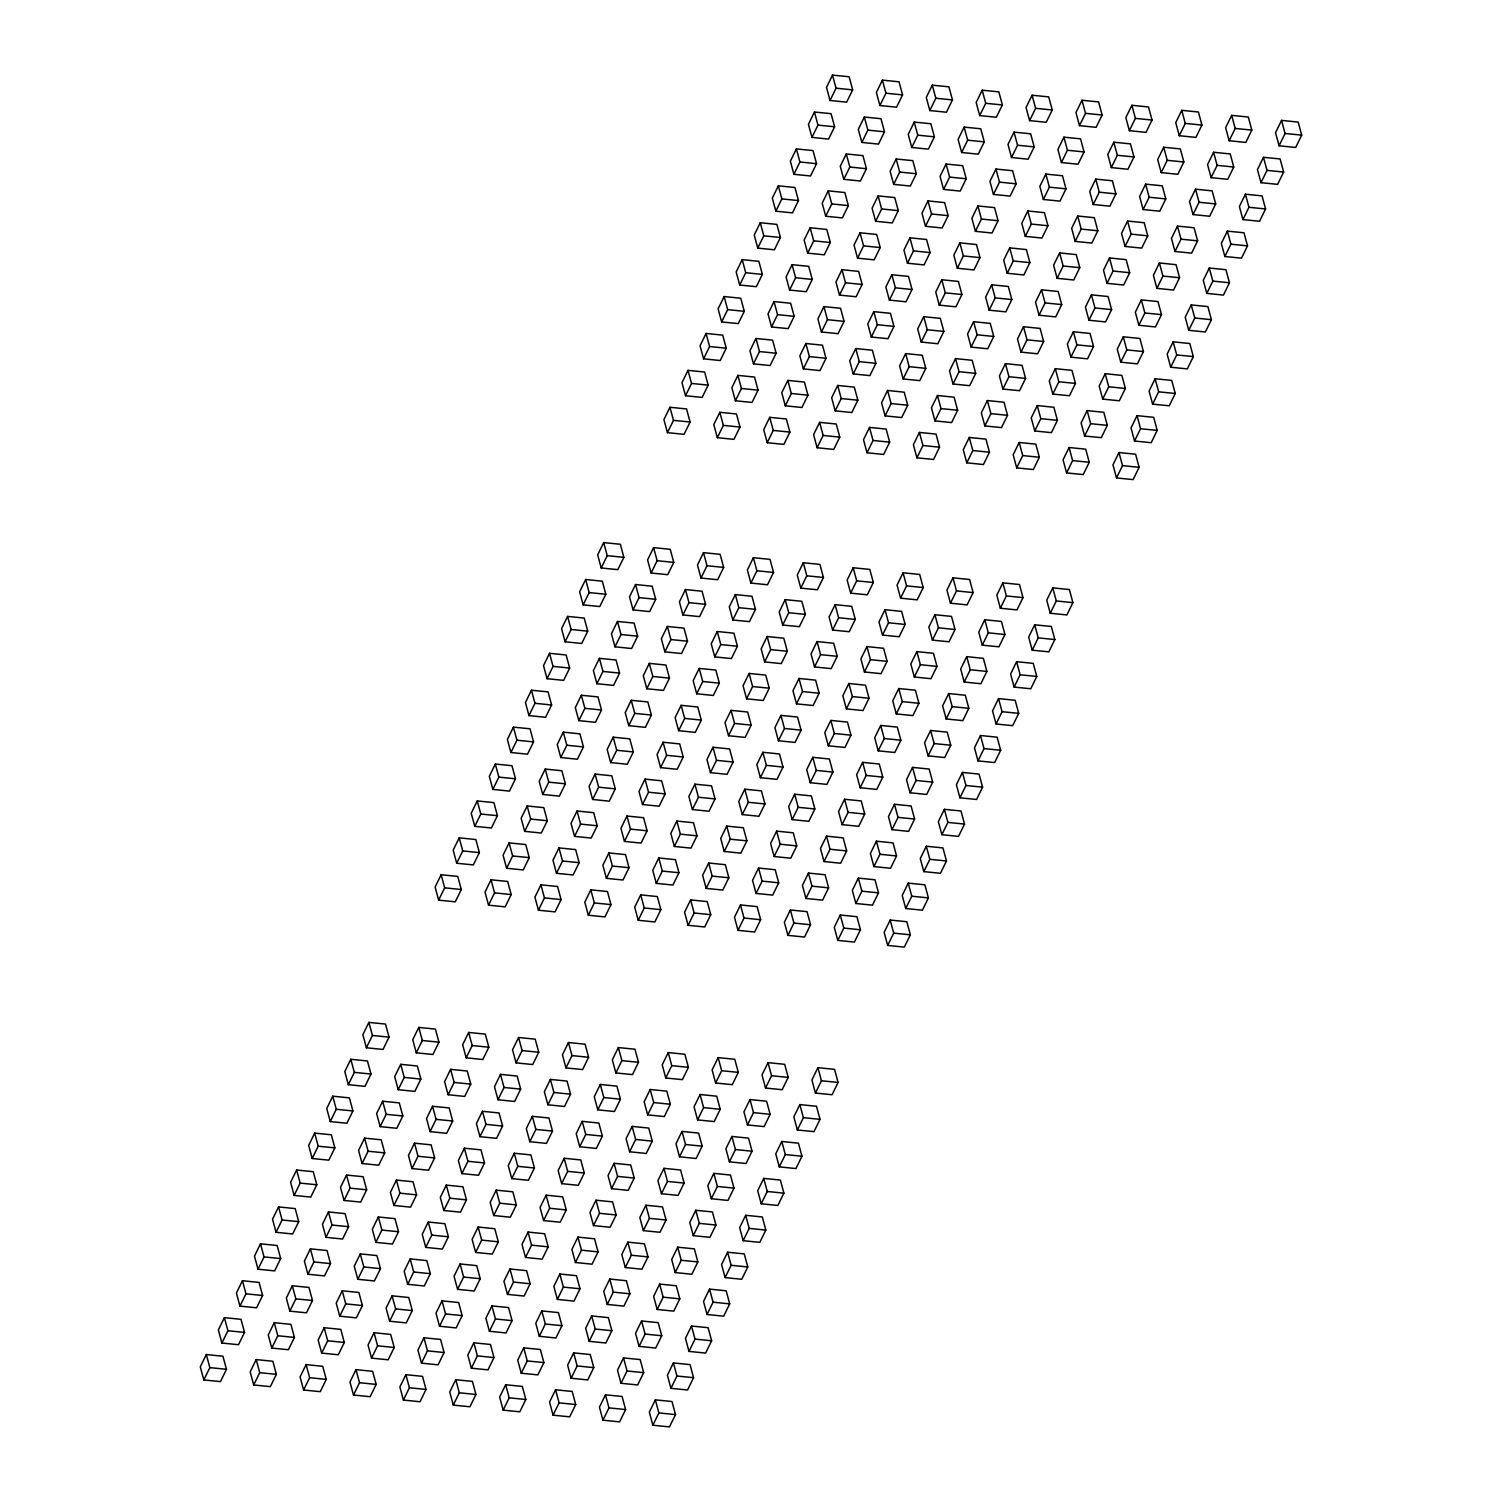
<?xml version="1.0" encoding="UTF-8"?>
<svg xmlns="http://www.w3.org/2000/svg" width="1502" height="1502" viewBox="0 0 1502 1502"><rect width="100%" height="100%" fill="white"/><g stroke="black" fill="none" stroke-linecap="round" stroke-linejoin="round"><path stroke-width="1.5" d="M206.318 1354.541L200.292 1366.858L203.821 1379.925L220.456 1381.615L226.464 1369.298L222.934 1356.231L206.318 1354.541L209.848 1367.627L203.821 1379.925M224.38 1317.648L218.353 1329.946L221.883 1343.032L238.518 1344.703L244.544 1332.405L241.015 1319.319L224.38 1317.648L227.91 1330.716L221.883 1343.032M242.442 1280.737L236.415 1293.034L239.944 1306.12L256.579 1307.791L262.606 1295.494L259.076 1282.408L242.442 1280.737L245.971 1293.823L239.944 1306.12M260.503 1243.825L254.476 1256.123L258.006 1269.209L274.641 1270.88L280.667 1258.582L277.138 1245.496L260.503 1243.825L264.033 1256.911L258.006 1269.209M278.565 1206.913L272.538 1219.23L276.068 1232.297L292.702 1233.987L298.729 1221.67L295.199 1208.603L278.565 1206.913L282.094 1219.999L276.068 1232.297M296.626 1170.02L290.599 1182.318L294.129 1195.404L310.764 1197.075L316.791 1184.778L313.261 1171.691L296.626 1170.02L300.156 1183.088L294.129 1195.404M314.688 1133.109L308.68 1145.406L312.209 1158.493L328.825 1160.164L334.852 1147.866L331.322 1134.78L314.688 1133.109L318.217 1146.195L312.209 1158.493M332.749 1096.197L326.741 1108.495L330.271 1121.581L346.887 1123.252L352.914 1110.954L349.384 1097.868L332.749 1096.197L336.279 1109.283L330.271 1121.581M350.811 1059.285L344.803 1071.602L348.333 1084.669L364.967 1086.359L370.975 1074.043L367.446 1060.975L350.811 1059.285L354.341 1072.372L348.333 1084.669M368.891 1022.393L362.864 1034.69L366.394 1047.776L383.029 1049.447L389.037 1037.15L385.507 1024.064L368.891 1022.393L372.421 1035.46L366.394 1047.776M441.137 874.746L435.111 887.062L438.64 900.149L455.275 901.82L461.302 889.522L457.772 876.436L441.137 874.746L444.667 887.832L438.64 900.149M459.199 837.853L453.172 850.151L456.702 863.237L473.337 864.908L479.363 852.61L475.834 839.524L459.199 837.853L462.729 850.921L456.702 863.237M477.26 800.942L471.234 813.239L474.763 826.325L491.398 827.996L497.425 815.699L493.895 802.612L477.26 800.942L480.79 814.028L474.763 826.325M495.322 764.03L489.314 776.327L492.844 789.414L509.46 791.103L515.486 778.787L511.957 765.72L495.322 764.03L498.852 777.116L492.844 789.414M513.384 727.118L507.376 739.435L510.905 752.502L527.521 754.192L533.548 741.894L530.018 728.808L513.384 727.118L516.913 740.204L510.905 752.502M531.445 690.225L525.437 702.523L528.967 715.609L545.601 717.28L551.61 704.982L548.08 691.896L531.445 690.225L534.975 703.293L528.967 715.609M549.525 653.314L543.499 665.611L547.028 678.697L563.663 680.368L569.671 668.071L566.141 654.985L549.525 653.314L553.055 666.4L547.028 678.697M567.587 616.402L561.56 628.7L565.09 641.786L581.725 643.476L587.751 631.159L584.203 618.073L567.587 616.402L571.117 629.488L565.09 641.786M585.649 579.49L579.622 591.807L583.152 604.874L599.786 606.564L605.813 594.266L602.283 581.18L585.649 579.49L589.178 592.577L583.152 604.874M603.71 542.597L597.683 554.895L601.213 567.981L617.848 569.652L623.874 557.355L620.345 544.268L603.71 542.597L607.24 555.665L601.213 567.981M669.948 407.267L663.922 419.565L667.451 432.651L684.086 434.322L690.094 422.024L686.564 408.938L669.948 407.267L673.478 420.353L667.451 432.651M688.01 370.356L681.983 382.653L685.513 395.739L702.147 397.41L708.174 385.113L704.645 372.027L688.01 370.356L691.54 383.442L685.513 395.739M706.071 333.444L700.045 345.76L703.574 358.828L720.209 360.518L726.236 348.201L722.706 335.134L706.071 333.444L709.601 346.53L703.574 358.828M724.133 296.551L718.106 308.849L721.636 321.935L738.271 323.606L744.297 311.308L740.768 298.222L724.133 296.551L727.663 309.619L721.636 321.935M742.195 259.639L736.168 271.937L739.697 285.023L756.332 286.694L762.359 274.397L758.829 261.31L742.195 259.639L745.724 272.726L739.697 285.023M760.256 222.728L754.229 235.025L757.759 248.112L774.394 249.783L780.42 237.485L776.891 224.399L760.256 222.728L763.786 235.814L757.759 248.112M778.318 185.816L772.31 198.133L775.839 211.2L792.455 212.89L798.482 200.573L794.952 187.506L778.318 185.816L781.847 198.902L775.839 211.2M796.379 148.923L790.371 161.221L793.901 174.307L810.517 175.978L816.544 163.68L813.014 150.594L796.379 148.923L799.909 161.991L793.901 174.307M814.441 112.012L808.433 124.309L811.962 137.395L828.597 139.066L834.605 126.769L831.075 113.683L814.441 112.012L817.97 125.098L811.962 137.395M832.521 75.1L826.494 87.398L830.024 100.484L846.659 102.155L852.667 89.857L849.137 76.771L832.521 75.1L836.051 88.186L830.024 100.484M256.204 1359.573L250.177 1371.889L253.707 1384.957L270.341 1386.646L276.368 1374.349L272.838 1361.263L256.204 1359.573L259.733 1372.659L253.707 1384.957M274.265 1322.68L268.238 1334.978L271.768 1348.064L288.403 1349.735L294.43 1337.437L290.9 1324.351L274.265 1322.68L277.795 1335.747L271.768 1348.064M292.327 1285.768L286.319 1298.066L289.848 1311.152L306.464 1312.823L312.491 1300.525L308.961 1287.439L292.327 1285.768L295.856 1298.854L289.848 1311.152M310.388 1248.857L304.38 1261.154L307.91 1274.24L324.526 1275.911L330.553 1263.614L327.023 1250.528L310.388 1248.857L313.918 1261.943L307.91 1274.24M328.45 1211.945L322.442 1224.261L325.972 1237.329L342.606 1239.019L348.614 1226.702L345.084 1213.635L328.45 1211.945L331.98 1225.031L325.972 1237.329M346.53 1175.052L340.503 1187.35L344.033 1200.436L360.668 1202.107L366.676 1189.809L363.146 1176.723L346.53 1175.052L350.06 1188.12L344.033 1200.436M364.592 1138.14L358.565 1150.438L362.095 1163.524L378.729 1165.195L384.737 1152.898L381.208 1139.811L364.592 1138.14L368.121 1151.227L362.095 1163.524M382.653 1101.229L376.626 1113.526L380.156 1126.613L396.791 1128.284L402.818 1115.986L399.288 1102.9L382.653 1101.229L386.183 1114.315L380.156 1126.613M400.715 1064.317L394.688 1076.634L398.218 1089.701L414.852 1091.391L420.879 1079.074L417.349 1066.007L400.715 1064.317L404.245 1077.403L398.218 1089.701M418.776 1027.424L412.75 1039.722L416.279 1052.808L432.914 1054.479L438.941 1042.181L435.411 1029.095L418.776 1027.424L422.306 1040.492L416.279 1052.808M491.023 879.778L485.015 892.094L488.544 905.18L505.179 906.851L511.187 894.554L507.657 881.467L491.023 879.778L494.552 892.864L488.544 905.18M509.084 842.885L503.076 855.182L506.606 868.269L523.24 869.94L529.248 857.642L525.719 844.556L509.084 842.885L512.633 855.971L506.606 868.269M527.164 805.973L521.138 818.271L524.667 831.357L541.302 833.028L547.31 820.73L543.78 807.644L527.164 805.973L530.694 819.059L524.667 831.357M545.226 769.062L539.199 781.359L542.729 794.445L559.364 796.135L565.39 783.819L561.861 770.751L545.226 769.062L548.756 782.148L542.729 794.445M563.288 732.15L557.261 744.466L560.79 757.534L577.425 759.223L583.452 746.926L579.922 733.84L563.288 732.15L566.817 745.236L560.79 757.534M581.349 695.257L575.322 707.555L578.852 720.641L595.487 722.312L601.513 710.014L597.984 696.928L581.349 695.257L584.879 708.324L578.852 720.641M599.411 658.345L593.384 670.643L596.914 683.729L613.548 685.4L619.575 673.103L616.045 660.016L599.411 658.345L602.94 671.432L596.914 683.729M617.472 621.434L611.445 633.731L614.975 646.818L631.61 648.507L637.637 636.191L634.107 623.123L617.472 621.434L621.002 634.52L614.975 646.818M635.534 584.522L629.526 596.838L633.055 609.906L649.671 611.596L655.698 599.298L652.168 586.212L635.534 584.522L639.063 597.608L633.055 609.906M653.595 547.629L647.587 559.927L651.117 573.013L667.733 574.684L673.76 562.386L670.23 549.3L653.595 547.629L657.125 560.697L651.117 573.013M719.833 412.299L713.807 424.597L717.336 437.683L733.971 439.354L739.998 427.056L736.468 413.97L719.833 412.299L723.363 425.385L717.336 437.683M737.895 375.387L731.868 387.685L735.398 400.771L752.033 402.442L758.059 390.144L754.53 377.058L737.895 375.387L741.425 388.474L735.398 400.771M755.957 338.476L749.949 350.792L753.478 363.86L770.094 365.549L776.121 353.233L772.591 340.165L755.957 338.476L759.486 351.562L753.478 363.86M774.018 301.583L768.01 313.88L771.54 326.967L788.156 328.638L794.183 316.34L790.653 303.254L774.018 301.583L777.548 314.65L771.54 326.967M792.08 264.671L786.072 276.969L789.601 290.055L806.236 291.726L812.244 279.428L808.714 266.342L792.08 264.671L795.609 277.757L789.601 290.055M810.16 227.76L804.133 240.057L807.663 253.143L824.298 254.814L830.306 242.517L826.776 229.43L810.16 227.76L813.69 240.846L807.663 253.143M828.222 190.848L822.195 203.164L825.725 216.232L842.359 217.921L848.367 205.605L844.837 192.538L828.222 190.848L831.751 203.934L825.725 216.232M846.283 153.955L840.256 166.253L843.786 179.339L860.421 181.01L866.447 168.712L862.918 155.626L846.283 153.955L849.813 167.022L843.786 179.339M864.345 117.043L858.318 129.341L861.848 142.427L878.482 144.098L884.509 131.8L880.979 118.714L864.345 117.043L867.874 130.13L861.848 142.427M882.406 80.132L876.379 92.429L879.909 105.516L896.544 107.186L902.571 94.889L899.041 81.803L882.406 80.132L885.936 93.218L879.909 105.516M306.089 1364.605L300.081 1376.921L303.611 1389.988L320.245 1391.678L326.253 1379.38L322.723 1366.294L306.089 1364.605L309.637 1377.691L303.611 1389.988M324.169 1327.712L318.142 1340.009L321.672 1353.095L338.307 1354.766L344.315 1342.469L340.785 1329.383L324.169 1327.712L327.699 1340.779L321.672 1353.095M342.231 1290.8L336.204 1303.098L339.734 1316.184L356.368 1317.855L362.395 1305.557L358.865 1292.471L342.231 1290.8L345.76 1303.886L339.734 1316.184M360.292 1253.888L354.265 1266.186L357.795 1279.272L374.43 1280.962L380.457 1268.646L376.927 1255.559L360.292 1253.888L363.822 1266.975L357.795 1279.272M378.354 1216.977L372.327 1229.293L375.857 1242.361L392.491 1244.05L398.518 1231.734L394.988 1218.666L378.354 1216.977L381.884 1230.063L375.857 1242.361M396.415 1180.084L390.389 1192.381L393.918 1205.468L410.553 1207.139L416.58 1194.841L413.05 1181.755L396.415 1180.084L399.945 1193.151L393.918 1205.468M414.477 1143.172L408.45 1155.47L411.98 1168.556L428.614 1170.227L434.641 1157.929L431.112 1144.843L414.477 1143.172L418.007 1156.258L411.98 1168.556M432.538 1106.261L426.53 1118.558L430.06 1131.644L446.676 1133.315L452.703 1121.018L449.173 1107.932L432.538 1106.261L436.068 1119.347L430.06 1131.644M450.6 1069.349L444.592 1081.665L448.122 1094.733L464.738 1096.422L470.764 1084.106L467.235 1071.039L450.6 1069.349L454.13 1082.435L448.122 1094.733M468.662 1032.456L462.654 1044.754L466.183 1057.84L482.818 1059.511L488.826 1047.213L485.296 1034.127L468.662 1032.456L472.191 1045.523L466.183 1057.84M540.927 884.828L534.9 897.126L538.429 910.212L555.064 911.883L561.091 899.585L557.561 886.499L540.927 884.828L544.456 897.896L538.429 910.212M558.988 847.917L552.961 860.214L556.491 873.3L573.126 874.971L579.152 862.674L575.623 849.588L558.988 847.917L562.518 861.003L556.491 873.3M577.05 811.005L571.023 823.303L574.553 836.389L591.187 838.06L597.214 825.762L593.684 812.676L577.05 811.005L580.579 824.091L574.553 836.389M595.111 774.093L589.084 786.41L592.614 799.477L609.249 801.167L615.276 788.85L611.746 775.783L595.111 774.093L598.641 787.179L592.614 799.477M613.173 737.182L607.165 749.498L610.694 762.584L627.31 764.255L633.337 751.958L629.807 738.871L613.173 737.182L616.702 750.268L610.694 762.584M631.234 700.289L625.226 712.586L628.756 725.673L645.372 727.343L651.399 715.046L647.869 701.96L631.234 700.289L634.764 713.375L628.756 725.673M649.296 663.377L643.288 675.675L646.818 688.761L663.452 690.432L669.46 678.134L665.93 665.048L649.296 663.377L652.826 676.463L646.818 688.761M667.376 626.465L661.349 638.763L664.879 651.849L681.514 653.539L687.522 641.223L683.992 628.155L667.376 626.465L670.906 639.552L664.879 651.849M685.438 589.554L679.411 601.87L682.941 614.938L699.575 616.627L705.583 604.33L702.054 591.244L685.438 589.554L688.967 602.64L682.941 614.938M703.499 552.661L697.472 564.959L701.002 578.045L717.637 579.716L723.664 567.418L720.134 554.332L703.499 552.661L707.029 565.728L701.002 578.045M769.719 417.331L763.711 429.628L767.24 442.714L783.875 444.385L789.883 432.088L786.353 419.002L769.719 417.331L773.248 430.417L767.24 442.714M787.799 380.419L781.772 392.717L785.302 405.803L801.937 407.493L807.945 395.176L804.415 382.09L787.799 380.419L791.329 393.505L785.302 405.803M805.861 343.507L799.834 355.824L803.363 368.891L819.998 370.581L826.006 358.283L822.476 345.197L805.861 343.507L809.39 356.594L803.363 368.891M823.922 306.615L817.895 318.912L821.425 331.998L838.06 333.669L844.086 321.372L840.557 308.285L823.922 306.615L827.452 319.682L821.425 331.998M841.984 269.703L835.957 282L839.487 295.087L856.121 296.758L862.148 284.46L858.618 271.374L841.984 269.703L845.513 282.789L839.487 295.087M860.045 232.791L854.018 245.089L857.548 258.175L874.183 259.846L880.21 247.548L876.68 234.462L860.045 232.791L863.575 245.877L857.548 258.175M878.107 195.88L872.08 208.196L875.61 221.263L892.244 222.953L898.271 210.637L894.741 197.569L878.107 195.88L881.636 208.966L875.61 221.263M896.168 158.987L890.142 171.284L893.671 184.37L910.306 186.041L916.333 173.744L912.803 160.658L896.168 158.987L899.698 172.054L893.671 184.37M914.23 122.075L908.222 134.373L911.752 147.459L928.367 149.13L934.394 136.832L930.865 123.746L914.23 122.075L917.76 135.161L911.752 147.459M932.291 85.163L926.283 97.461L929.813 110.547L946.429 112.218L952.456 99.921L948.926 86.834L932.291 85.163L935.821 98.25L929.813 110.547M355.993 1369.636L349.966 1381.953L353.496 1395.02L370.13 1396.71L376.157 1384.412L372.627 1371.326L355.993 1369.636L359.522 1382.722L353.496 1395.02M374.054 1332.743L368.028 1345.041L371.557 1358.127L388.192 1359.798L394.219 1347.501L390.689 1334.414L374.054 1332.743L377.584 1345.811L371.557 1358.127M392.116 1295.832L386.089 1308.129L389.619 1321.216L406.253 1322.887L412.28 1310.589L408.751 1297.503L392.116 1295.832L395.646 1308.918L389.619 1321.216M410.177 1258.92L404.169 1271.218L407.699 1284.304L424.315 1285.994L430.342 1273.677L426.812 1260.61L410.177 1258.92L413.707 1272.006L407.699 1284.304M428.239 1222.008L422.231 1234.325L425.761 1247.392L442.377 1249.082L448.403 1236.784L444.874 1223.698L428.239 1222.008L431.769 1235.095L425.761 1247.392M446.301 1185.116L440.293 1197.413L443.822 1210.499L460.457 1212.17L466.465 1199.873L462.935 1186.787L446.301 1185.116L449.83 1198.183L443.822 1210.499M464.381 1148.204L458.354 1160.502L461.884 1173.588L478.518 1175.259L484.526 1162.961L480.997 1149.875L464.381 1148.204L467.911 1161.29L461.884 1173.588M482.442 1111.292L476.416 1123.59L479.945 1136.676L496.58 1138.347L502.588 1126.049L499.058 1112.963L482.442 1111.292L485.972 1124.378L479.945 1136.676M500.504 1074.381L494.477 1086.697L498.007 1099.764L514.642 1101.454L520.668 1089.138L517.139 1076.07L500.504 1074.381L504.034 1087.467L498.007 1099.764M518.565 1037.488L512.539 1049.785L516.068 1062.872L532.703 1064.543L538.73 1052.245L535.2 1039.159L518.565 1037.488L522.095 1050.555L516.068 1062.872M590.812 889.86L584.804 902.158L588.333 915.244L604.949 916.915L610.976 904.617L607.446 891.531L590.812 889.86L594.341 902.927L588.333 915.244M608.873 852.948L602.865 865.246L606.395 878.332L623.011 880.003L629.038 867.705L625.508 854.619L608.873 852.948L612.403 866.034L606.395 878.332M626.935 816.037L620.927 828.334L624.457 841.42L641.091 843.091L647.099 830.794L643.569 817.708L626.935 816.037L630.465 829.123L624.457 841.42M645.015 779.125L638.988 791.441L642.518 804.509L659.153 806.198L665.161 793.882L661.631 780.815L645.015 779.125L648.545 792.211L642.518 804.509M663.077 742.232L657.05 754.53L660.58 767.616L677.214 769.287L683.222 756.989L679.693 743.903L663.077 742.232L666.606 755.299L660.58 767.616M681.138 705.32L675.111 717.618L678.641 730.704L695.276 732.375L701.303 720.078L697.773 706.991L681.138 705.32L684.668 718.407L678.641 730.704M699.2 668.409L693.173 680.706L696.703 693.793L713.337 695.464L719.364 683.166L715.834 670.08L699.2 668.409L702.729 681.495L696.703 693.793M717.261 631.497L711.235 643.795L714.764 656.881L731.399 658.571L737.426 646.254L733.896 633.187L717.261 631.497L720.791 644.583L714.764 656.881M735.323 594.585L729.296 606.902L732.826 619.988L749.46 621.659L755.487 609.361L751.958 596.275L735.323 594.585L738.853 607.672L732.826 619.988M753.384 557.693L747.358 569.99L750.887 583.076L767.522 584.747L773.549 572.45L770.019 559.364L753.384 557.693L756.914 570.779L750.887 583.076M819.623 422.362L813.596 434.66L817.126 447.746L833.76 449.417L839.787 437.12L836.257 424.033L819.623 422.362L823.152 435.449L817.126 447.746M837.684 385.451L831.657 397.748L835.187 410.835L851.822 412.524L857.849 400.208L854.319 387.14L837.684 385.451L841.214 398.537L835.187 410.835M855.746 348.539L849.719 360.855L853.249 373.923L869.883 375.613L875.91 363.315L872.38 350.229L855.746 348.539L859.275 361.625L853.249 373.923M873.807 311.646L867.78 323.944L871.31 337.03L887.945 338.701L893.972 326.403L890.442 313.317L873.807 311.646L877.337 324.714L871.31 337.03M891.869 274.735L885.861 287.032L889.391 300.118L906.006 301.789L912.033 289.492L908.503 276.406L891.869 274.735L895.399 287.821L889.391 300.118M909.93 237.823L903.922 250.121L907.452 263.207L924.068 264.896L930.095 252.58L926.565 239.494L909.93 237.823L913.46 250.909L907.452 263.207M927.992 200.911L921.984 213.228L925.514 226.295L942.148 227.985L948.156 215.668L944.627 202.601L927.992 200.911L931.522 213.997L925.514 226.295M946.072 164.018L940.045 176.316L943.575 189.402L960.21 191.073L966.218 178.776L962.688 165.689L946.072 164.018L949.602 177.086L943.575 189.402M964.134 127.107L958.107 139.404L961.637 152.491L978.271 154.162L984.279 141.864L980.75 128.778L964.134 127.107L967.663 140.193L961.637 152.491M982.195 90.195L976.169 102.493L979.698 115.579L996.333 117.25L1002.36 104.952L998.83 91.866L982.195 90.195L985.725 103.281L979.698 115.579M405.878 1374.668L399.87 1386.984L403.4 1400.071L420.016 1401.742L426.042 1389.444L422.513 1376.358L405.878 1374.668L409.408 1387.754L403.4 1400.071M423.94 1337.775L417.931 1350.073L421.461 1363.159L438.096 1364.83L444.104 1352.532L440.574 1339.446L423.94 1337.775L427.469 1350.842L421.461 1363.159M442.02 1300.863L435.993 1313.161L439.523 1326.247L456.157 1327.918L462.165 1315.621L458.636 1302.534L442.02 1300.863L445.55 1313.95L439.523 1326.247M460.081 1263.952L454.055 1276.249L457.584 1289.336L474.219 1291.025L480.227 1278.709L476.697 1265.642L460.081 1263.952L463.611 1277.038L457.584 1289.336M478.143 1227.04L472.116 1239.357L475.646 1252.424L492.28 1254.114L498.307 1241.816L494.778 1228.73L478.143 1227.04L481.673 1240.126L475.646 1252.424M496.204 1190.147L490.178 1202.445L493.707 1215.531L510.342 1217.202L516.369 1204.904L512.839 1191.818L496.204 1190.147L499.734 1203.215L493.707 1215.531M514.266 1153.236L508.239 1165.533L511.769 1178.619L528.404 1180.29L534.43 1167.993L530.901 1154.907L514.266 1153.236L517.796 1166.322L511.769 1178.619M532.328 1116.324L526.301 1128.622L529.83 1141.708L546.465 1143.398L552.492 1131.081L548.962 1117.995L532.328 1116.324L535.857 1129.41L529.83 1141.708M550.389 1079.412L544.362 1091.729L547.892 1104.796L564.527 1106.486L570.553 1094.188L567.024 1081.102L550.389 1079.412L553.919 1092.498L547.892 1104.796M568.451 1042.519L562.443 1054.817L565.972 1067.903L582.588 1069.574L588.615 1057.277L585.085 1044.19L568.451 1042.519L571.98 1055.587L565.972 1067.903M640.716 894.892L634.689 907.189L638.219 920.275L654.853 921.946L660.861 909.649L657.332 896.563L640.716 894.892L644.245 907.959L638.219 920.275M658.777 857.98L652.75 870.278L656.28 883.364L672.915 885.035L678.942 872.737L675.412 859.651L658.777 857.98L662.307 871.066L656.28 883.364M676.839 821.068L670.812 833.366L674.342 846.452L690.976 848.123L697.003 835.825L693.473 822.739L676.839 821.068L680.368 834.154L674.342 846.452M694.9 784.157L688.874 796.473L692.403 809.54L709.038 811.23L715.065 798.914L711.535 785.846L694.9 784.157L698.43 797.243L692.403 809.54M712.962 747.264L706.935 759.561L710.465 772.648L727.099 774.319L733.126 762.021L729.596 748.935L712.962 747.264L716.492 760.331L710.465 772.648M731.023 710.352L724.997 722.65L728.526 735.736L745.161 737.407L751.188 725.109L747.658 712.023L731.023 710.352L734.553 723.438L728.526 735.736M749.085 673.44L743.077 685.738L746.607 698.824L763.223 700.495L769.249 688.198L765.72 675.111L749.085 673.44L752.615 686.527L746.607 698.824M767.147 636.529L761.138 648.845L764.668 661.913L781.284 663.602L787.311 651.286L783.781 638.219L767.147 636.529L770.676 649.615L764.668 661.913M785.208 599.636L779.2 611.934L782.73 625.02L799.364 626.691L805.372 614.393L801.843 601.307L785.208 599.636L788.738 612.703L782.73 625.02M803.288 562.724L797.262 575.022L800.791 588.108L817.426 589.779L823.434 577.481L819.904 564.395L803.288 562.724L806.818 575.81L800.791 588.108M869.508 427.394L863.5 439.692L867.029 452.778L883.645 454.449L889.672 442.151L886.142 429.065L869.508 427.394L873.038 440.48L867.029 452.778M887.569 390.482L881.561 402.78L885.091 415.866L901.707 417.556L907.734 405.24L904.204 392.172L887.569 390.482L891.099 403.569L885.091 415.866M905.631 353.571L899.623 365.887L903.153 378.955L919.787 380.644L925.795 368.347L922.266 355.261L905.631 353.571L909.161 366.657L903.153 378.955M923.711 316.678L917.684 328.976L921.214 342.062L937.849 343.733L943.857 331.435L940.327 318.349L923.711 316.678L927.241 329.745L921.214 342.062M941.773 279.766L935.746 292.064L939.276 305.15L955.91 306.821L961.918 294.523L958.389 281.437L941.773 279.766L945.302 292.852L939.276 305.15M959.834 242.855L953.808 255.152L957.337 268.238L973.972 269.928L979.999 257.612L976.469 244.544L959.834 242.855L963.364 255.941L957.337 268.238M977.896 205.943L971.869 218.259L975.399 231.327L992.033 233.017L998.06 220.719L994.531 207.633L977.896 205.943L981.426 219.029L975.399 231.327M995.957 169.05L989.931 181.348L993.46 194.434L1010.095 196.105L1016.122 183.807L1012.592 170.721L995.957 169.05L999.487 182.118L993.46 194.434M1014.019 132.138L1007.992 144.436L1011.522 157.522L1028.157 159.193L1034.183 146.896L1030.654 133.809L1014.019 132.138L1017.549 145.225L1011.522 157.522M1032.081 95.227L1026.054 107.524L1029.583 120.611L1046.218 122.282L1052.245 109.984L1048.715 96.898L1032.081 95.227L1035.61 108.313L1029.583 120.611M455.782 1379.718L449.755 1392.016L453.285 1405.102L469.919 1406.773L475.946 1394.476L472.417 1381.389L455.782 1379.718L459.312 1392.786L453.285 1405.102M473.843 1342.807L467.817 1355.104L471.346 1368.191L487.981 1369.862L494.008 1357.564L490.478 1344.478L473.843 1342.807L477.373 1355.893L471.346 1368.191M491.905 1305.895L485.878 1318.193L489.408 1331.279L506.043 1332.95L512.069 1320.652L508.54 1307.566L491.905 1305.895L495.435 1318.981L489.408 1331.279M509.967 1268.983L503.94 1281.281L507.469 1294.367L524.104 1296.057L530.131 1283.741L526.601 1270.673L509.967 1268.983L513.496 1282.07L507.469 1294.367M528.028 1232.072L522.001 1244.388L525.531 1257.456L542.166 1259.145L548.192 1246.848L544.663 1233.762L528.028 1232.072L531.558 1245.158L525.531 1257.456M546.09 1195.179L540.082 1207.477L543.611 1220.563L560.227 1222.234L566.254 1209.936L562.724 1196.85L546.09 1195.179L549.619 1208.246L543.611 1220.563M564.151 1158.267L558.143 1170.565L561.673 1183.651L578.289 1185.322L584.316 1173.024L580.786 1159.938L564.151 1158.267L567.681 1171.353L561.673 1183.651M582.213 1121.356L576.205 1133.653L579.734 1146.739L596.369 1148.429L602.377 1136.113L598.847 1123.045L582.213 1121.356L585.742 1134.442L579.734 1146.739M600.293 1084.444L594.266 1096.76L597.796 1109.828L614.431 1111.518L620.439 1099.22L616.909 1086.134L600.293 1084.444L603.823 1097.53L597.796 1109.828M618.355 1047.551L612.328 1059.849L615.858 1072.935L632.492 1074.606L638.5 1062.308L634.971 1049.222L618.355 1047.551L621.884 1060.619L615.858 1072.935M690.601 899.923L684.574 912.221L688.104 925.307L704.738 926.978L710.765 914.68L707.235 901.594L690.601 899.923L694.131 912.991L688.104 925.307M708.662 863.012L702.636 875.309L706.165 888.395L722.8 890.066L728.827 877.769L725.297 864.683L708.662 863.012L712.192 876.098L706.165 888.395M726.724 826.1L720.716 838.398L724.246 851.484L740.861 853.155L746.888 840.857L743.359 827.771L726.724 826.1L730.254 839.186L724.246 851.484M744.785 789.188L738.777 801.505L742.307 814.572L758.923 816.262L764.95 803.945L761.42 790.878L744.785 789.188L748.315 802.275L742.307 814.572M762.847 752.295L756.839 764.593L760.369 777.679L777.003 779.35L783.011 767.053L779.482 753.966L762.847 752.295L766.377 765.363L760.369 777.679M780.927 715.384L774.901 727.681L778.43 740.768L795.065 742.439L801.073 730.141L797.543 717.055L780.927 715.384L784.457 728.47L778.43 740.768M798.989 678.472L792.962 690.77L796.492 703.856L813.126 705.527L819.134 693.229L815.605 680.143L798.989 678.472L802.519 691.558L796.492 703.856M817.05 641.561L811.024 653.877L814.553 666.944L831.188 668.634L837.215 656.318L833.685 643.25L817.05 641.561L820.58 654.647L814.553 666.944M835.112 604.668L829.085 616.965L832.615 630.051L849.25 631.722L855.276 619.425L851.747 606.339L835.112 604.668L838.642 617.735L832.615 630.051M853.174 567.756L847.147 580.054L850.676 593.14L867.311 594.811L873.338 582.513L869.808 569.427L853.174 567.756L856.703 580.842L850.676 593.14M919.412 432.426L913.385 444.723L916.915 457.81L933.549 459.481L939.557 447.183L936.028 434.097L919.412 432.426L922.941 445.512L916.915 457.81M937.473 395.514L931.447 407.812L934.976 420.898L951.611 422.588L957.638 410.271L954.108 397.204L937.473 395.514L941.003 408.6L934.976 420.898M955.535 358.602L949.508 370.919L953.038 384.005L969.672 385.676L975.699 373.378L972.169 360.292L955.535 358.602L959.065 371.689L953.038 384.005M973.596 321.71L967.57 334.007L971.099 347.093L987.734 348.764L993.761 336.467L990.231 323.381L973.596 321.71L977.126 334.777L971.099 347.093M991.658 284.798L985.631 297.096L989.161 310.182L1005.796 311.853L1011.822 299.555L1008.293 286.469L991.658 284.798L995.188 297.884L989.161 310.182M1009.719 247.886L1003.693 260.184L1007.222 273.27L1023.857 274.96L1029.884 262.643L1026.354 249.576L1009.719 247.886L1013.249 260.972L1007.222 273.27M1027.781 210.975L1021.773 223.291L1025.303 236.358L1041.919 238.048L1047.945 225.751L1044.416 212.664L1027.781 210.975L1031.311 224.061L1025.303 236.358M1045.843 174.082L1039.835 186.379L1043.364 199.466L1059.98 201.137L1066.007 188.839L1062.477 175.753L1045.843 174.082L1049.372 187.149L1043.364 199.466M1063.904 137.17L1057.896 149.468L1061.426 162.554L1078.061 164.225L1084.068 151.927L1080.539 138.841L1063.904 137.17L1067.434 150.256L1061.426 162.554M1081.984 100.258L1075.958 112.556L1079.487 125.642L1096.122 127.332L1102.13 115.016L1098.6 101.929L1081.984 100.258L1085.514 113.345L1079.487 125.642M505.667 1384.75L499.64 1397.048L503.17 1410.134L519.805 1411.805L525.831 1399.507L522.302 1386.421L505.667 1384.75L509.197 1397.818L503.17 1410.134M523.729 1347.838L517.721 1360.136L521.25 1373.222L537.866 1374.893L543.893 1362.596L540.363 1349.509L523.729 1347.838L527.258 1360.925L521.25 1373.222M541.79 1310.927L535.782 1323.224L539.312 1336.311L555.928 1337.982L561.955 1325.684L558.425 1312.598L541.79 1310.927L545.32 1324.013L539.312 1336.311M559.852 1274.015L553.844 1286.332L557.373 1299.399L574.008 1301.089L580.016 1288.772L576.486 1275.705L559.852 1274.015L563.381 1287.101L557.373 1299.399M577.932 1237.104L571.905 1249.42L575.435 1262.506L592.07 1264.177L598.078 1251.879L594.548 1238.793L577.932 1237.104L581.462 1250.19L575.435 1262.506M595.994 1200.211L589.967 1212.508L593.497 1225.594L610.131 1227.265L616.139 1214.968L612.609 1201.882L595.994 1200.211L599.523 1213.297L593.497 1225.594M614.055 1163.299L608.028 1175.597L611.558 1188.683L628.193 1190.354L634.22 1178.056L630.69 1164.97L614.055 1163.299L617.585 1176.385L611.558 1188.683M632.117 1126.387L626.09 1138.685L629.62 1151.771L646.254 1153.461L652.281 1141.144L648.751 1128.077L632.117 1126.387L635.646 1139.474L629.62 1151.771M650.178 1089.476L644.151 1101.792L647.681 1114.859L664.316 1116.549L670.343 1104.252L666.813 1091.165L650.178 1089.476L653.708 1102.562L647.681 1114.859M668.24 1052.583L662.213 1064.88L665.743 1077.967L682.377 1079.638L688.404 1067.34L684.874 1054.254L668.24 1052.583L671.769 1065.65L665.743 1077.967M740.486 904.955L734.478 917.253L738.008 930.339L754.642 932.01L760.65 919.712L757.121 906.626L740.486 904.955L744.016 918.022L738.008 930.339M758.566 868.043L752.54 880.341L756.069 893.427L772.704 895.098L778.712 882.8L775.182 869.714L758.566 868.043L762.096 881.13L756.069 893.427M776.628 831.132L770.601 843.429L774.131 856.515L790.765 858.205L796.773 845.889L793.244 832.803L776.628 831.132L780.158 844.218L774.131 856.515M794.689 794.22L788.663 806.536L792.192 819.604L808.827 821.294L814.854 808.977L811.324 795.91L794.689 794.22L798.219 807.306L792.192 819.604M812.751 757.327L806.724 769.625L810.254 782.711L826.889 784.382L832.915 772.084L829.386 758.998L812.751 757.327L816.281 770.395L810.254 782.711M830.813 720.416L824.786 732.713L828.315 745.799L844.95 747.47L850.977 735.173L847.447 722.087L830.813 720.416L834.342 733.502L828.315 745.799M848.874 683.504L842.847 695.802L846.377 708.888L863.012 710.559L869.038 698.261L865.509 685.175L848.874 683.504L852.404 696.59L846.377 708.888M866.936 646.592L860.909 658.909L864.439 671.976L881.073 673.666L887.1 661.349L883.57 648.282L866.936 646.592L870.465 659.678L864.439 671.976M884.997 609.699L878.989 621.997L882.519 635.083L899.135 636.754L905.162 624.457L901.632 611.37L884.997 609.699L888.527 622.767L882.519 635.083M903.059 572.788L897.051 585.085L900.58 598.172L917.196 599.842L923.223 587.545L919.693 574.459L903.059 572.788L906.588 585.874L900.58 598.172M969.297 437.457L963.27 449.755L966.8 462.841L983.434 464.512L989.461 452.215L985.932 439.128L969.297 437.457L972.827 450.544L966.8 462.841M987.358 400.546L981.332 412.862L984.861 425.93L1001.496 427.619L1007.523 415.303L1003.993 402.236L987.358 400.546L990.888 413.632L984.861 425.93M1005.42 363.653L999.412 375.951L1002.942 389.037L1019.558 390.708L1025.584 378.41L1022.055 365.324L1005.42 363.653L1008.95 376.72L1002.942 389.037M1023.482 326.741L1017.474 339.039L1021.003 352.125L1037.619 353.796L1043.646 341.498L1040.116 328.412L1023.482 326.741L1027.011 339.827L1021.003 352.125M1041.543 289.83L1035.535 302.127L1039.065 315.213L1055.699 316.884L1061.707 304.587L1058.178 291.501L1041.543 289.83L1045.073 302.916L1039.065 315.213M1059.623 252.918L1053.597 265.216L1057.126 278.302L1073.761 279.992L1079.769 267.675L1076.239 254.608L1059.623 252.918L1063.153 266.004L1057.126 278.302M1077.685 216.006L1071.658 228.323L1075.188 241.39L1091.823 243.08L1097.831 230.782L1094.301 217.696L1077.685 216.006L1081.215 229.093L1075.188 241.39M1095.747 179.114L1089.72 191.411L1093.249 204.497L1109.884 206.168L1115.911 193.871L1112.381 180.784L1095.747 179.114L1099.276 192.181L1093.249 204.497M1113.808 142.202L1107.781 154.499L1111.311 167.586L1127.946 169.257L1133.972 156.959L1130.443 143.873L1113.808 142.202L1117.338 155.288L1111.311 167.586M1131.87 105.29L1125.843 117.588L1129.373 130.674L1146.007 132.364L1152.034 120.047L1148.504 106.98L1131.87 105.29L1135.399 118.376L1129.373 130.674M555.571 1389.782L549.544 1402.079L553.074 1415.166L569.709 1416.837L575.717 1404.539L572.187 1391.453L555.571 1389.782L559.101 1402.849L553.074 1415.166M573.633 1352.87L567.606 1365.168L571.135 1378.254L587.77 1379.925L593.778 1367.627L590.248 1354.541L573.633 1352.87L577.162 1365.956L571.135 1378.254M591.694 1315.959L585.667 1328.256L589.197 1341.342L605.832 1343.013L611.858 1330.716L608.329 1317.629L591.694 1315.959L595.224 1329.045L589.197 1341.342M609.756 1279.047L603.729 1291.363L607.259 1304.431L623.893 1306.12L629.92 1293.804L626.39 1280.737L609.756 1279.047L613.285 1292.133L607.259 1304.431M627.817 1242.154L621.79 1254.452L625.32 1267.538L641.955 1269.209L647.982 1256.911L644.452 1243.825L627.817 1242.154L631.347 1255.221L625.32 1267.538M645.879 1205.242L639.852 1217.54L643.382 1230.626L660.016 1232.297L666.043 1219.999L662.513 1206.913L645.879 1205.242L649.408 1218.329L643.382 1230.626M663.94 1168.331L657.914 1180.628L661.443 1193.714L678.078 1195.385L684.105 1183.088L680.575 1170.002L663.94 1168.331L667.47 1181.417L661.443 1193.714M682.002 1131.419L675.994 1143.717L679.524 1156.803L696.139 1158.493L702.166 1146.176L698.637 1133.109L682.002 1131.419L685.532 1144.505L679.524 1156.803M700.063 1094.507L694.055 1106.824L697.585 1119.91L714.201 1121.581L720.228 1109.283L716.698 1096.197L700.063 1094.507L703.593 1107.594L697.585 1119.91M718.125 1057.615L712.117 1069.912L715.647 1082.998L732.281 1084.669L738.289 1072.372L734.76 1059.285L718.125 1057.615L721.655 1070.701L715.647 1082.998M790.39 909.987L784.363 922.284L787.893 935.37L804.528 937.041L810.554 924.744L807.025 911.658L790.39 909.987L793.92 923.054L787.893 935.37M808.452 873.075L802.425 885.373L805.954 898.459L822.589 900.13L828.616 887.832L825.086 874.746L808.452 873.075L811.981 886.161L805.954 898.459M826.513 836.163L820.486 848.461L824.016 861.547L840.651 863.237L846.677 850.921L843.148 837.853L826.513 836.163L830.043 849.25L824.016 861.547M844.575 799.252L838.548 811.568L842.078 824.636L858.712 826.325L864.739 814.028L861.209 800.942L844.575 799.252L848.104 812.338L842.078 824.636M862.636 762.359L856.628 774.657L860.158 787.743L876.774 789.414L882.8 777.116L879.271 764.03L862.636 762.359L866.166 775.426L860.158 787.743M880.698 725.447L874.69 737.745L878.219 750.831L894.835 752.502L900.862 740.204L897.332 727.118L880.698 725.447L884.227 738.533L878.219 750.831M898.759 688.536L892.751 700.833L896.281 713.919L912.916 715.59L918.924 703.293L915.394 690.207L898.759 688.536L902.289 701.622L896.281 713.919M916.84 651.624L910.813 663.94L914.342 677.008L930.977 678.697L936.985 666.381L933.455 653.314L916.84 651.624L920.369 664.71L914.342 677.008M934.901 614.731L928.874 627.029L932.404 640.115L949.039 641.786L955.047 629.488L951.517 616.402L934.901 614.731L938.431 627.798L932.404 640.115M952.963 577.819L946.936 590.117L950.466 603.203L967.1 604.874L973.127 592.577L969.597 579.49L952.963 577.819L956.492 590.906L950.466 603.203M1019.182 442.489L1013.174 454.787L1016.704 467.873L1033.338 469.544L1039.346 457.246L1035.817 444.16L1019.182 442.489L1022.712 455.575L1016.704 467.873M1037.262 405.578L1031.236 417.894L1034.765 430.961L1051.4 432.651L1057.408 420.335L1053.878 407.267L1037.262 405.578L1040.792 418.664L1034.765 430.961M1055.324 368.685L1049.297 380.982L1052.827 394.068L1069.462 395.739L1075.47 383.442L1071.94 370.356L1055.324 368.685L1058.854 381.752L1052.827 394.068M1073.386 331.773L1067.359 344.071L1070.888 357.157L1087.523 358.828L1093.55 346.53L1090.02 333.444L1073.386 331.773L1076.915 344.859L1070.888 357.157M1091.447 294.861L1085.42 307.159L1088.95 320.245L1105.585 321.916L1111.611 309.619L1108.082 296.532L1091.447 294.861L1094.977 307.948L1088.95 320.245M1109.509 257.95L1103.482 270.266L1107.012 283.334L1123.646 285.023L1129.673 272.707L1126.143 259.639L1109.509 257.95L1113.038 271.036L1107.012 283.334M1127.57 221.038L1121.543 233.354L1125.073 246.441L1141.708 248.112L1147.735 235.814L1144.205 222.728L1127.57 221.038L1131.1 234.124L1125.073 246.441M1145.632 184.145L1139.605 196.443L1143.135 209.529L1159.769 211.2L1165.796 198.902L1162.266 185.816L1145.632 184.145L1149.161 197.231L1143.135 209.529M1163.693 147.234L1157.685 159.531L1161.215 172.617L1177.831 174.288L1183.858 161.991L1180.328 148.905L1163.693 147.234L1167.223 160.32L1161.215 172.617M1181.755 110.322L1175.747 122.62L1179.277 135.706L1195.911 137.395L1201.919 125.079L1198.389 112.012L1181.755 110.322L1185.285 123.408L1179.277 135.706M605.456 1394.814L599.429 1407.111L602.959 1420.197L619.594 1421.868L625.621 1409.571L622.091 1396.484L605.456 1394.814L608.986 1407.881L602.959 1420.197M623.518 1357.902L617.491 1370.199L621.021 1383.286L637.655 1384.957L643.682 1372.659L640.152 1359.573L623.518 1357.902L627.047 1370.988L621.021 1383.286M641.579 1320.99L635.553 1333.288L639.082 1346.374L655.717 1348.045L661.744 1335.747L658.214 1322.661L641.579 1320.99L645.109 1334.076L639.082 1346.374M659.641 1284.079L653.633 1296.395L657.163 1309.462L673.778 1311.152L679.805 1298.836L676.275 1285.768L659.641 1284.079L663.171 1297.165L657.163 1309.462M677.702 1247.186L671.694 1259.483L675.224 1272.569L691.84 1274.24L697.867 1261.943L694.337 1248.857L677.702 1247.186L681.232 1260.253L675.224 1272.569M695.764 1210.274L689.756 1222.572L693.286 1235.658L709.92 1237.329L715.928 1225.031L712.399 1211.945L695.764 1210.274L699.294 1223.36L693.286 1235.658M713.844 1173.362L707.817 1185.66L711.347 1198.746L727.982 1200.417L733.99 1188.12L730.46 1175.033L713.844 1173.362L717.374 1186.449L711.347 1198.746M731.906 1136.451L725.879 1148.767L729.409 1161.835L746.043 1163.524L752.051 1151.208L748.522 1138.14L731.906 1136.451L735.436 1149.537L729.409 1161.835M749.967 1099.558L743.941 1111.856L747.47 1124.942L764.105 1126.613L770.132 1114.315L766.602 1101.229L749.967 1099.558L753.497 1112.625L747.47 1124.942M768.029 1062.646L762.002 1074.944L765.532 1088.03L782.167 1089.701L788.193 1077.403L784.664 1064.317L768.029 1062.646L771.559 1075.732L765.532 1088.03M840.275 915.018L834.267 927.316L837.797 940.402L854.413 942.073L860.439 929.776L856.91 916.689L840.275 915.018L843.805 928.086L837.797 940.402M858.337 878.107L852.329 890.404L855.858 903.491L872.474 905.162L878.501 892.864L874.971 879.778L858.337 878.107L861.866 891.193L855.858 903.491M876.398 841.195L870.39 853.493L873.92 866.579L890.555 868.269L896.563 855.952L893.033 842.885L876.398 841.195L879.928 854.281L873.92 866.579M894.479 804.283L888.452 816.6L891.981 829.667L908.616 831.357L914.624 819.059L911.094 805.973L894.479 804.283L898.008 817.37L891.981 829.667M912.54 767.391L906.513 779.688L910.043 792.774L926.678 794.445L932.686 782.148L929.156 769.062L912.54 767.391L916.07 780.458L910.043 792.774M930.602 730.479L924.575 742.777L928.105 755.863L944.739 757.534L950.766 745.236L947.236 732.15L930.602 730.479L934.131 743.565L928.105 755.863M948.663 693.567L942.636 705.865L946.166 718.951L962.801 720.641L968.828 708.324L965.298 695.238L948.663 693.567L952.193 706.653L946.166 718.951M966.725 656.656L960.698 668.972L964.228 682.039L980.862 683.729L986.889 671.432L983.359 658.345L966.725 656.656L970.254 669.742L964.228 682.039M984.786 619.763L978.76 632.06L982.289 645.147L998.924 646.818L1004.951 634.52L1001.421 621.434L984.786 619.763L988.316 632.83L982.289 645.147M1002.848 582.851L996.821 595.149L1000.351 608.235L1016.985 609.906L1023.012 597.608L1019.482 584.522L1002.848 582.851L1006.378 595.937L1000.351 608.235M1069.086 447.521L1063.059 459.819L1066.589 472.905L1083.224 474.576L1089.25 462.278L1085.721 449.192L1069.086 447.521L1072.616 460.607L1066.589 472.905M1087.148 410.609L1081.121 422.926L1084.651 435.993L1101.285 437.683L1107.312 425.366L1103.782 412.299L1087.148 410.609L1090.677 423.695L1084.651 435.993M1105.209 373.716L1099.182 386.014L1102.712 399.1L1119.347 400.771L1125.373 388.474L1121.844 375.387L1105.209 373.716L1108.739 386.784L1102.712 399.1M1123.271 336.805L1117.263 349.102L1120.792 362.189L1137.408 363.86L1143.435 351.562L1139.905 338.476L1123.271 336.805L1126.8 349.891L1120.792 362.189M1141.332 299.893L1135.324 312.191L1138.854 325.277L1155.47 326.948L1161.497 314.65L1157.967 301.564L1141.332 299.893L1144.862 312.979L1138.854 325.277M1159.394 262.981L1153.386 275.298L1156.916 288.365L1173.55 290.055L1179.558 277.739L1176.028 264.671L1159.394 262.981L1162.923 276.068L1156.916 288.365M1177.474 226.089L1171.447 238.386L1174.977 251.472L1191.612 253.143L1197.62 240.846L1194.09 227.76L1177.474 226.089L1181.004 239.156L1174.977 251.472M1195.536 189.177L1189.509 201.475L1193.039 214.561L1209.673 216.232L1215.681 203.934L1212.152 190.848L1195.536 189.177L1199.065 202.263L1193.039 214.561M1213.597 152.265L1207.57 164.563L1211.1 177.649L1227.735 179.32L1233.762 167.022L1230.232 153.936L1213.597 152.265L1217.127 165.351L1211.1 177.649M1231.659 115.354L1225.632 127.651L1229.162 140.737L1245.796 142.427L1251.823 130.111L1248.293 117.043L1231.659 115.354L1235.188 128.44L1229.162 140.737M655.341 1399.845L649.333 1412.143L652.863 1425.229L669.479 1426.9L675.506 1414.602L671.976 1401.516L655.341 1399.845L658.871 1412.913L652.863 1425.229M673.403 1362.934L667.395 1375.231L670.925 1388.317L687.559 1389.988L693.567 1377.691L690.038 1364.605L673.403 1362.934L676.933 1376.02L670.925 1388.317M691.483 1326.022L685.456 1338.32L688.986 1351.406L705.621 1353.077L711.629 1340.779L708.099 1327.693L691.483 1326.022L695.013 1339.108L688.986 1351.406M709.545 1289.11L703.518 1301.427L707.048 1314.494L723.682 1316.184L729.69 1303.867L726.161 1290.8L709.545 1289.11L713.075 1302.196L707.048 1314.494M727.606 1252.217L721.58 1264.515L725.109 1277.601L741.744 1279.272L747.771 1266.975L744.241 1253.888L727.606 1252.217L731.136 1265.285L725.109 1277.601M745.668 1215.306L739.641 1227.603L743.171 1240.69L759.805 1242.361L765.832 1230.063L762.303 1216.977L745.668 1215.306L749.198 1228.392L743.171 1240.69M763.729 1178.394L757.703 1190.692L761.232 1203.778L777.867 1205.449L783.894 1193.151L780.364 1180.065L763.729 1178.394L767.259 1191.48L761.232 1203.778M781.791 1141.482L775.764 1153.799L779.294 1166.866L795.929 1168.556L801.955 1156.24L798.426 1143.172L781.791 1141.482L785.321 1154.569L779.294 1166.866M799.853 1104.59L793.826 1116.887L797.355 1129.973L813.99 1131.644L820.017 1119.347L816.487 1106.261L799.853 1104.59L803.382 1117.657L797.355 1129.973M817.914 1067.678L811.906 1079.976L815.436 1093.062L832.052 1094.733L838.078 1082.435L834.549 1069.349L817.914 1067.678L821.444 1080.764L815.436 1093.062M890.179 920.05L884.152 932.348L887.682 945.434L904.317 947.105L910.343 934.807L906.814 921.721L890.179 920.05L893.709 933.136L887.682 945.434M908.241 883.138L902.214 895.436L905.744 908.522L922.378 910.193L928.405 897.896L924.875 884.809L908.241 883.138L911.77 896.225L905.744 908.522M926.302 846.227L920.275 858.524L923.805 871.611L940.44 873.3L946.467 860.984L942.937 847.917L926.302 846.227L929.832 859.313L923.805 871.611M944.364 809.315L938.337 821.632L941.867 834.699L958.501 836.389L964.528 824.091L960.998 811.005L944.364 809.315L947.893 822.401L941.867 834.699M962.425 772.422L956.398 784.72L959.928 797.806L976.563 799.477L982.59 787.179L979.06 774.093L962.425 772.422L965.955 785.49L959.928 797.806M980.487 735.511L974.479 747.808L978.009 760.894L994.624 762.565L1000.651 750.268L997.121 737.182L980.487 735.511L984.017 748.597L978.009 760.894M998.548 698.599L992.54 710.897L996.07 723.983L1012.686 725.673L1018.713 713.356L1015.183 700.289L998.548 698.599L1002.078 711.685L996.07 723.983M1016.61 661.687L1010.602 674.004L1014.132 687.071L1030.766 688.761L1036.774 676.463L1033.245 663.377L1016.61 661.687L1020.14 674.773L1014.132 687.071M1034.69 624.794L1028.663 637.092L1032.193 650.178L1048.828 651.849L1054.836 639.552L1051.306 626.465L1034.69 624.794L1038.22 637.862L1032.193 650.178M1052.752 587.883L1046.725 600.18L1050.255 613.267L1066.889 614.938L1072.897 602.64L1069.368 589.554L1052.752 587.883L1056.282 600.969L1050.255 613.267M1118.971 452.553L1112.963 464.85L1116.493 477.936L1133.109 479.607L1139.136 467.31L1135.606 454.224L1118.971 452.553L1122.501 465.639L1116.493 477.936M1137.033 415.641L1131.025 427.957L1134.554 441.025L1151.189 442.714L1157.197 430.398L1153.667 417.331L1137.033 415.641L1140.562 428.727L1134.554 441.025M1155.113 378.748L1149.086 391.046L1152.616 404.132L1169.251 405.803L1175.259 393.505L1171.729 380.419L1155.113 378.748L1158.643 391.815L1152.616 404.132M1173.175 341.836L1167.148 354.134L1170.678 367.22L1187.312 368.891L1193.32 356.594L1189.791 343.507L1173.175 341.836L1176.704 354.923L1170.678 367.22M1191.236 304.925L1185.209 317.222L1188.739 330.309L1205.374 331.98L1211.401 319.682L1207.871 306.596L1191.236 304.925L1194.766 318.011L1188.739 330.309M1209.298 268.013L1203.271 280.33L1206.801 293.397L1223.435 295.087L1229.462 282.77L1225.932 269.703L1209.298 268.013L1212.827 281.099L1206.801 293.397M1227.359 231.12L1221.333 243.418L1224.862 256.504L1241.497 258.175L1247.524 245.877L1243.994 232.791L1227.359 231.12L1230.889 244.188L1224.862 256.504M1245.421 194.209L1239.394 206.506L1242.924 219.592L1259.558 221.263L1265.585 208.966L1262.055 195.88L1245.421 194.209L1248.951 207.295L1242.924 219.592M1263.482 157.297L1257.456 169.595L1260.985 182.681L1277.62 184.352L1283.647 172.054L1280.117 158.968L1263.482 157.297L1267.012 170.383L1260.985 182.681M1281.544 120.385L1275.536 132.702L1279.066 145.769L1295.682 147.459L1301.708 135.142L1298.179 122.075L1281.544 120.385L1285.074 133.471L1279.066 145.769M836.051 88.186L852.667 89.857M885.936 93.218L902.571 94.889M935.821 98.25L952.456 99.921M985.725 103.281L1002.36 104.952M1035.61 108.313L1052.245 109.984M1085.514 113.345L1102.13 115.016M1135.399 118.376L1152.034 120.047M1185.285 123.408L1201.919 125.079M1235.188 128.44L1251.823 130.111M1285.074 133.471L1301.708 135.142M817.97 125.098L834.605 126.769M867.874 130.13L884.509 131.8M917.76 135.161L934.394 136.832M967.663 140.193L984.279 141.864M1017.549 145.225L1034.183 146.896M1067.434 150.256L1084.068 151.927M1117.338 155.288L1133.972 156.959M1167.223 160.32L1183.858 161.991M1217.127 165.351L1233.762 167.022M1267.012 170.383L1283.647 172.054M799.909 161.991L816.544 163.68M849.813 167.022L866.447 168.712M899.698 172.054L916.333 173.744M949.602 177.086L966.218 178.776M999.487 182.118L1016.122 183.807M1049.372 187.149L1066.007 188.839M1099.276 192.181L1115.911 193.871M1149.161 197.231L1165.796 198.902M1199.065 202.263L1215.681 203.934M1248.951 207.295L1265.585 208.966M781.847 198.902L798.482 200.573M831.751 203.934L848.367 205.605M881.636 208.966L898.271 210.637M931.522 213.997L948.156 215.668M981.426 219.029L998.06 220.719M1031.311 224.061L1047.945 225.751M1081.215 229.093L1097.831 230.782M1131.1 234.124L1147.735 235.814M1181.004 239.156L1197.62 240.846M1230.889 244.188L1247.524 245.877M763.786 235.814L780.42 237.485M813.69 240.846L830.306 242.517M863.575 245.877L880.21 247.548M913.46 250.909L930.095 252.58M963.364 255.941L979.999 257.612M1013.249 260.972L1029.884 262.643M1063.153 266.004L1079.769 267.675M1113.038 271.036L1129.673 272.707M1162.923 276.068L1179.558 277.739M1212.827 281.099L1229.462 282.77M745.724 272.726L762.359 274.397M795.609 277.757L812.244 279.428M845.513 282.789L862.148 284.46M895.399 287.821L912.033 289.492M945.302 292.852L961.918 294.523M995.188 297.884L1011.822 299.555M1045.073 302.916L1061.707 304.587M1094.977 307.948L1111.611 309.619M1144.862 312.979L1161.497 314.65M1194.766 318.011L1211.401 319.682M727.663 309.619L744.297 311.308M777.548 314.65L794.183 316.34M827.452 319.682L844.086 321.372M877.337 324.714L893.972 326.403M927.241 329.745L943.857 331.435M977.126 334.777L993.761 336.467M1027.011 339.827L1043.646 341.498M1076.915 344.859L1093.55 346.53M1126.8 349.891L1143.435 351.562M1176.704 354.923L1193.32 356.594M709.601 346.53L726.236 348.201M759.486 351.562L776.121 353.233M809.39 356.594L826.006 358.283M859.275 361.625L875.91 363.315M909.161 366.657L925.795 368.347M959.065 371.689L975.699 373.378M1008.95 376.72L1025.584 378.41M1058.854 381.752L1075.47 383.442M1108.739 386.784L1125.373 388.474M1158.643 391.815L1175.259 393.505M691.54 383.442L708.174 385.113M741.425 388.474L758.059 390.144M791.329 393.505L807.945 395.176M841.214 398.537L857.849 400.208M891.099 403.569L907.734 405.24M941.003 408.6L957.638 410.271M990.888 413.632L1007.523 415.303M1040.792 418.664L1057.408 420.335M1090.677 423.695L1107.312 425.366M1140.562 428.727L1157.197 430.398M673.478 420.353L690.094 422.024M723.363 425.385L739.998 427.056M773.248 430.417L789.883 432.088M823.152 435.449L839.787 437.12M873.038 440.48L889.672 442.151M922.941 445.512L939.557 447.183M972.827 450.544L989.461 452.215M1022.712 455.575L1039.346 457.246M1072.616 460.607L1089.25 462.278M1122.501 465.639L1139.136 467.31M607.24 555.665L623.874 557.355M657.125 560.697L673.76 562.386M707.029 565.728L723.664 567.418M756.914 570.779L773.549 572.45M806.818 575.81L823.434 577.481M856.703 580.842L873.338 582.513M906.588 585.874L923.223 587.545M956.492 590.906L973.127 592.577M1006.378 595.937L1023.012 597.608M1056.282 600.969L1072.897 602.64M589.178 592.577L605.813 594.266M639.063 597.608L655.698 599.298M688.967 602.64L705.583 604.33M738.853 607.672L755.487 609.361M788.738 612.703L805.372 614.393M838.642 617.735L855.276 619.425M888.527 622.767L905.162 624.457M938.431 627.798L955.047 629.488M988.316 632.83L1004.951 634.52M1038.22 637.862L1054.836 639.552M571.117 629.488L587.751 631.159M621.002 634.52L637.637 636.191M670.906 639.552L687.522 641.223M720.791 644.583L737.426 646.254M770.676 649.615L787.311 651.286M820.58 654.647L837.215 656.318M870.465 659.678L887.1 661.349M920.369 664.71L936.985 666.381M970.254 669.742L986.889 671.432M1020.14 674.773L1036.774 676.463M553.055 666.4L569.671 668.071M602.94 671.432L619.575 673.103M652.826 676.463L669.46 678.134M702.729 681.495L719.364 683.166M752.615 686.527L769.249 688.198M802.519 691.558L819.134 693.229M852.404 696.59L869.038 698.261M902.289 701.622L918.924 703.293M952.193 706.653L968.828 708.324M1002.078 711.685L1018.713 713.356M534.975 703.293L551.61 704.982M584.879 708.324L601.513 710.014M634.764 713.375L651.399 715.046M684.668 718.407L701.303 720.078M734.553 723.438L751.188 725.109M784.457 728.47L801.073 730.141M834.342 733.502L850.977 735.173M884.227 738.533L900.862 740.204M934.131 743.565L950.766 745.236M984.017 748.597L1000.651 750.268M516.913 740.204L533.548 741.894M566.817 745.236L583.452 746.926M616.702 750.268L633.337 751.958M666.606 755.299L683.222 756.989M716.492 760.331L733.126 762.021M766.377 765.363L783.011 767.053M816.281 770.395L832.915 772.084M866.166 775.426L882.8 777.116M916.07 780.458L932.686 782.148M965.955 785.49L982.59 787.179M498.852 777.116L515.486 778.787M548.756 782.148L565.39 783.819M598.641 787.179L615.276 788.85M648.545 792.211L665.161 793.882M698.43 797.243L715.065 798.914M748.315 802.275L764.95 803.945M798.219 807.306L814.854 808.977M848.104 812.338L864.739 814.028M898.008 817.37L914.624 819.059M947.893 822.401L964.528 824.091M480.79 814.028L497.425 815.699M530.694 819.059L547.31 820.73M580.579 824.091L597.214 825.762M630.465 829.123L647.099 830.794M680.368 834.154L697.003 835.825M730.254 839.186L746.888 840.857M780.158 844.218L796.773 845.889M830.043 849.25L846.677 850.921M879.928 854.281L896.563 855.952M929.832 859.313L946.467 860.984M462.729 850.921L479.363 852.61M512.633 855.971L529.248 857.642M562.518 861.003L579.152 862.674M612.403 866.034L629.038 867.705M662.307 871.066L678.942 872.737M712.192 876.098L728.827 877.769M762.096 881.13L778.712 882.8M811.981 886.161L828.616 887.832M861.866 891.193L878.501 892.864M911.77 896.225L928.405 897.896M444.667 887.832L461.302 889.522M494.552 892.864L511.187 894.554M544.456 897.896L561.091 899.585M594.341 902.927L610.976 904.617M644.245 907.959L660.861 909.649M694.131 912.991L710.765 914.68M744.016 918.022L760.65 919.712M793.92 923.054L810.554 924.744M843.805 928.086L860.439 929.776M893.709 933.136L910.343 934.807M372.421 1035.46L389.037 1037.15M422.306 1040.492L438.941 1042.181M472.191 1045.523L488.826 1047.213M522.095 1050.555L538.73 1052.245M571.98 1055.587L588.615 1057.277M621.884 1060.619L638.5 1062.308M671.769 1065.65L688.404 1067.34M721.655 1070.701L738.289 1072.372M771.559 1075.732L788.193 1077.403M821.444 1080.764L838.078 1082.435M354.341 1072.372L370.975 1074.043M404.245 1077.403L420.879 1079.074M454.13 1082.435L470.764 1084.106M504.034 1087.467L520.668 1089.138M553.919 1092.498L570.553 1094.188M603.823 1097.53L620.439 1099.22M653.708 1102.562L670.343 1104.252M703.593 1107.594L720.228 1109.283M753.497 1112.625L770.132 1114.315M803.382 1117.657L820.017 1119.347M336.279 1109.283L352.914 1110.954M386.183 1114.315L402.818 1115.986M436.068 1119.347L452.703 1121.018M485.972 1124.378L502.588 1126.049M535.857 1129.41L552.492 1131.081M585.742 1134.442L602.377 1136.113M635.646 1139.474L652.281 1141.144M685.532 1144.505L702.166 1146.176M735.436 1149.537L752.051 1151.208M785.321 1154.569L801.955 1156.24M318.217 1146.195L334.852 1147.866M368.121 1151.227L384.737 1152.898M418.007 1156.258L434.641 1157.929M467.911 1161.29L484.526 1162.961M517.796 1166.322L534.43 1167.993M567.681 1171.353L584.316 1173.024M617.585 1176.385L634.22 1178.056M667.47 1181.417L684.105 1183.088M717.374 1186.449L733.99 1188.12M767.259 1191.48L783.894 1193.151M300.156 1183.088L316.791 1184.778M350.06 1188.12L366.676 1189.809M399.945 1193.151L416.58 1194.841M449.83 1198.183L466.465 1199.873M499.734 1203.215L516.369 1204.904M549.619 1208.246L566.254 1209.936M599.523 1213.297L616.139 1214.968M649.408 1218.329L666.043 1219.999M699.294 1223.36L715.928 1225.031M749.198 1228.392L765.832 1230.063M282.094 1219.999L298.729 1221.67M331.98 1225.031L348.614 1226.702M381.884 1230.063L398.518 1231.734M431.769 1235.095L448.403 1236.784M481.673 1240.126L498.307 1241.816M531.558 1245.158L548.192 1246.848M581.462 1250.19L598.078 1251.879M631.347 1255.221L647.982 1256.911M681.232 1260.253L697.867 1261.943M731.136 1265.285L747.771 1266.975M264.033 1256.911L280.667 1258.582M313.918 1261.943L330.553 1263.614M363.822 1266.975L380.457 1268.646M413.707 1272.006L430.342 1273.677M463.611 1277.038L480.227 1278.709M513.496 1282.07L530.131 1283.741M563.381 1287.101L580.016 1288.772M613.285 1292.133L629.92 1293.804M663.171 1297.165L679.805 1298.836M713.075 1302.196L729.69 1303.867M245.971 1293.823L262.606 1295.494M295.856 1298.854L312.491 1300.525M345.76 1303.886L362.395 1305.557M395.646 1308.918L412.28 1310.589M445.55 1313.95L462.165 1315.621M495.435 1318.981L512.069 1320.652M545.32 1324.013L561.955 1325.684M595.224 1329.045L611.858 1330.716M645.109 1334.076L661.744 1335.747M695.013 1339.108L711.629 1340.779M227.91 1330.716L244.544 1332.405M277.795 1335.747L294.43 1337.437M327.699 1340.779L344.315 1342.469M377.584 1345.811L394.219 1347.501M427.469 1350.842L444.104 1352.532M477.373 1355.893L494.008 1357.564M527.258 1360.925L543.893 1362.596M577.162 1365.956L593.778 1367.627M627.047 1370.988L643.682 1372.659M676.933 1376.02L693.567 1377.691M209.848 1367.627L226.464 1369.298M259.733 1372.659L276.368 1374.349M309.637 1377.691L326.253 1379.38M359.522 1382.722L376.157 1384.412M409.408 1387.754L426.042 1389.444M459.312 1392.786L475.946 1394.476M509.197 1397.818L525.831 1399.507M559.101 1402.849L575.717 1404.539M608.986 1407.881L625.621 1409.571M658.871 1412.913L675.506 1414.602"/></g></svg>
